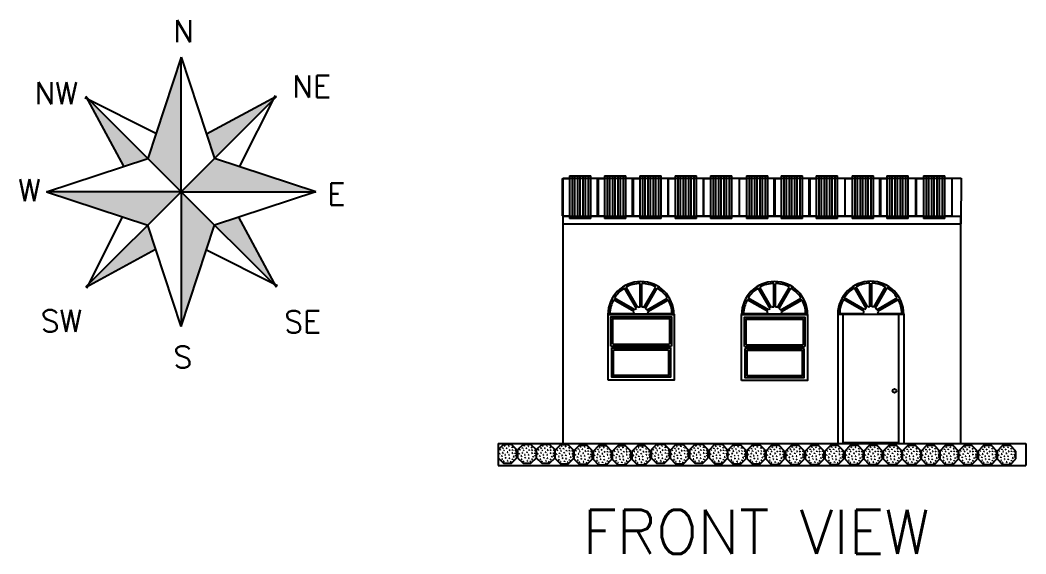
# Model space of a CAD drawing. Header units: inches. Extents: x 2392 to 5615, y 1950 to 5026.
# Drawn here: x 2392 to 2941, y 2494 to 2785 of the extents above; entities that cross this region are included whole.
import ezdxf

# ---------------------------------------------------------------- set-up
doc = ezdxf.new("R2010")
doc.units = ezdxf.units.IN
doc.styles.get("Standard").update_dxf_attribs({"font": 'simplex.shx', "height": 5})

# ---------------------------------------------------------------- blocks, each defined once
blk = doc.blocks.new('Picnic Table - plan')
for p, q in [((0, 0), (0, 63)), ((0, 63), (12, 63)), ((12, 67.5), (12, -4.5)), ((12, 67.5), (48, 67.5)), ((16.5, 67.5), (16.5, -4.5)), ((21, -4.5), (21, 67.5)), ((25.5, 67.5), (25.5, -4.5)), ((30, -4.5), (30, 67.5)), ((34.5, 67.5), (34.5, -4.5)), ((39, -4.5), (39, 67.5)), ((43.5, 67.5), (43.5, -4.5)), ((48, -4.5), (48, 67.5)), ((60, 63), (48, 63)), ((60, 63), (60, 0)), ((0, 0), (12, 0)), ((48, 0), (60, 0)), ((48, -4.5), (12, -4.5))]:
    blk.add_line(p, q)
blk = doc.blocks.new('Door - Plain 36 in.')
blk.add_lwpolyline([(0, 0), (0, 84), (36, 84), (36, 0)], close=True)
blk.add_circle((33.5, 34), 1.25)
blk = doc.blocks.new('Window - Wood Frame 36 x 36 in.')
for p, q in [((1.5, 18.5), (34.5, 18.5)), ((2, 17.5), (34, 17.5)), ((2.5, 19.5), (33.5, 19.5)), ((3, 16.5), (33, 16.5))]:
    blk.add_line(p, q)
blk.add_lwpolyline([(0, 0), (0, 36), (36, 36), (36, 0)], close=True)
for points in [[(1.5, 18.5), (1.5, 34.5), (34.5, 34.5), (34.5, 18.5)], [(2.5, 19.5), (2.5, 33.5), (33.5, 33.5), (33.5, 19.5)], [(34, 17.5), (34, 1.5), (2, 1.5), (2, 17.5)], [(33, 16.5), (33, 2.5), (3, 2.5), (3, 16.5)]]:
    blk.add_lwpolyline(points)
blk = doc.blocks.new('Window - Half-circle 36 in.')
for p, q in [((17.5, 4.0906), (17.5, 16.9923)), ((18.5, 4.0906), (18.5, 16.9923)), ((15.5207, 3.2942), (9.071, 14.4655)), ((16.3876, 3.7927), (9.9383, 14.9632)), ((19.6075, 3.7937), (26.06116, 14.9718)), ((20.4742, 3.295), (26.92638, 14.4704)), ((14.2078, 1.6121), (3.0341, 8.0633)), ((14.7047, 2.4799), (3.5343, 8.9292)), ((21.2909, 2.4774), (32.46647, 8.9296)), ((21.7928, 1.6125), (32.96677, 8.0638)), ((0, 0), (35.99998, 0)), ((1.0074, 0.5), (13.9086, 0.5)), ((22.092, 0.5), (34.99282, 0.5))]:
    blk.add_line(p, q)
for radius, start, end in [(18, 0, 180), (17, 91.68545, 118.3143), (17, 61.70088, 88.31455), (17, 121.6855, 148.3145), (17, 31.68537, 58.33066), (17, 151.6854, 178.3159), (17, 1.685394, 28.31466), (4.12311, 156.9696, 173.0325), (4.12311, 126.9657, 143.0364), (4.12311, 96.98938, 113.0314), (4.12311, 66.6748, 83.05112), (4.12311, 37.05423, 53.22943), (4.12311, 6.764907, 22.52381)]:
    blk.add_arc((18, 0), radius, start, end)
blk = doc.blocks.new('*U50')
blk.add_line((0, -36.75), (0, 36.75))
blk = doc.blocks.new('*U51')
at = {"color": 0, "linetype": 'ByBlock', "lineweight": -2, "transparency": 16777216}
blk.add_blockref('*U50', (2479.79, 2728.1), dxfattribs=at)
for p, rotation in [((2453.8, 2717.33), 45.00000000000001), ((2505.78, 2717.33), 315), ((2443.04, 2691.34), 90), ((2453.8, 2665.36), 135), ((2479.79, 2654.59), 180), ((2505.78, 2665.36), 225), ((2516.54, 2691.34), 270)]:
    blk.add_blockref('*U50', p, dxfattribs=dict(at, rotation=rotation))
blk = doc.blocks.new('*U52')
for q in [(-18.23, -27.64), (18.23, -27.64)]:
    blk.add_line((0, 27.64), q)
blk = doc.blocks.new('*U53')
at = {"color": 0, "linetype": 'ByBlock', "lineweight": -2, "transparency": 16777216}
blk.add_blockref('*U52', (2479.79, 2737.21), dxfattribs=at)
for p, rotation in [((2433.92, 2691.34), 90), ((2525.66, 2691.34), 270), ((2479.79, 2645.48), 180)]:
    blk.add_blockref('*U52', p, dxfattribs=dict(at, rotation=rotation))
blk = doc.blocks.new('*U54')
for p, q in [((-19.33, 18.47), (19.33, -1)), ((-18.77, 19.04), (1.8, -19.04))]:
    blk.add_line(p, q)
blk = doc.blocks.new('*U55')
at = {"color": 0, "linetype": 'ByBlock', "lineweight": -2, "transparency": 16777216}
blk.add_blockref('*U54', (2446.59, 2724.28), dxfattribs=at)
for p, rotation in [((2512.72, 2724.55), 270), ((2446.86, 2658.14), 90), ((2513, 2658.41), 180)]:
    blk.add_blockref('*U54', p, dxfattribs=dict(at, rotation=rotation))
blk = doc.blocks.new('Stepping Stone - hexagonal')
for p, q in [((-5.1, 10.1), (-11, 4.2)), ((-11, 4.2), (-11, -4.1)), ((-9, 0.2), (-9.5, 0)), ((-9.5, 0), (-9.3, -0.3)), ((-9.3, -0.3), (-9, 0.2)), ((-8.3, 4.5), (-8.8, 4.3)), ((-8.8, 4.3), (-8.7, 4)), ((-8.7, 4), (-8.3, 4.5)), ((-5.7, 1.2), (-6.2, 1)), ((-6.2, 1), (-6.1, 0.6)), ((-6.1, 0.6), (-5.7, 1.2)), ((-5.5, 6.3), (-5.9, 6.1)), ((-5.9, 6.1), (-5.8, 5.7)), ((-5.8, 5.7), (-5.5, 6.3)), ((3.2, 10.1), (-5.1, 10.1)), ((-4.3, 3.9), (-4.8, 3.7)), ((-4.8, 3.7), (-4.7, 3.4)), ((-4.7, 3.4), (-4.3, 3.9)), ((-3.6, 8.7), (-4.1, 8.5)), ((-4.1, 8.5), (-3.9, 8.2)), ((-3.9, 8.2), (-3.6, 8.7)), ((-1.6, 6.2), (-2, 5.9)), ((-2, 5.9), (-1.8, 5.6)), ((-1.8, 5.6), (-1.6, 6.2)), ((-0.7, 1.9), (-1.2, 1.7)), ((-1.2, 1.7), (-1.1, 1.4)), ((-1.1, 1.4), (-0.7, 1.9)), ((0.7, 8.6), (0.3, 8.3)), ((0.3, 8.3), (0.5, 8)), ((0.5, 8), (0.7, 8.6)), ((1.7, 4.1), (1.2, 3.8)), ((1.2, 3.8), (1.4, 3.5)), ((1.4, 3.5), (1.7, 4.1)), ((9.1, 4.2), (3.2, 10.1)), ((4.3, 7.1), (3.9, 6.7)), ((3.9, 6.7), (4.1, 6.4)), ((4.1, 6.4), (4.3, 7.1)), ((4.7, 1), (4.2, 0.7)), ((4.2, 0.7), (4.5, 0.4)), ((4.7, 4.1), (4.3, 3.8)), ((4.3, 3.8), (4.5, 3.5)), ((4.5, 3.5), (4.7, 4.1)), ((4.5, 0.4), (4.7, 1)), ((7.7, 0.6), (7.2, 0.4)), ((7.2, 0.4), (7.4, 0.1)), ((7.7, 4), (7.3, 3.7)), ((7.3, 3.7), (7.5, 3.4)), ((7.4, 0.1), (7.7, 0.6)), ((7.5, 3.4), (7.7, 4)), ((9.1, -4.1), (9.1, 4.2)), ((-11, -4.1), (-5.1, -10)), ((-6.6, -2.2), (-7.1, -2.4)), ((-7.1, -2.4), (-7, -2.8)), ((-7, -2.8), (-6.6, -2.2)), ((-6.4, -5.6), (-6.9, -5.8)), ((-6.9, -5.8), (-6.7, -6.1)), ((-6.7, -6.1), (-6.4, -5.6)), ((-4.6, -7.9), (-5.1, -8.1)), ((-5.1, -8.1), (-4.9, -8.4)), ((-5.1, -10), (3.2, -10)), ((-4.9, -8.4), (-4.6, -7.9)), ((-3.1, -1), (-3.6, -1.2)), ((-3.6, -1.2), (-3.4, -1.5)), ((-3.4, -1.5), (-3.1, -1)), ((-2.6, -3.9), (-3, -4.2)), ((-3, -4.2), (-2.8, -4.5)), ((-2.8, -4.5), (-2.6, -3.9)), ((-0.4, -7.3), (-0.9, -7.5)), ((-0.9, -7.5), (-0.8, -7.9)), ((-0.8, -7.9), (-0.4, -7.3)), ((0.9, -1), (0.4, -1.2)), ((0.4, -1.2), (0.6, -1.5)), ((0.6, -1.5), (0.9, -1)), ((1.2, -4.5), (0.7, -4.7)), ((0.7, -4.7), (0.9, -5)), ((0.9, -5), (1.2, -4.5)), ((3, -8.3), (2.5, -8.6)), ((2.5, -8.6), (2.8, -8.9)), ((2.8, -8.9), (3, -8.3)), ((3.2, -10), (9.1, -4.1)), ((4.7, -5.8), (4.3, -6.1)), ((4.3, -6.1), (4.5, -6.4)), ((4.5, -6.4), (4.7, -5.8)), ((6, -3), (5.5, -3.2)), ((5.5, -3.2), (5.6, -3.5)), ((5.6, -3.5), (6, -3)), ((7.9, -1.8), (7.5, -2.1)), ((7.5, -2.1), (7.7, -2.4)), ((7.7, -2.4), (7.9, -1.8))]:
    blk.add_line(p, q)

msp = doc.modelspace()

# ---------------------------------------------------------------- hatches: boundary and pattern name
h = msp.add_hatch(color=256)
h.dxf.hatch_style = 1
h.paths.add_polyline_path([(2479.791, 2764.849), (2461.559, 2709.576), (2479.791, 2691.344)])
h.paths.add_polyline_path([(2498.024, 2709.576), (2479.791, 2691.344), (2553.297, 2691.344)])
h.paths.add_polyline_path([(2511.194, 2677.456), (2498.024, 2673.112), (2530.033, 2641.103), (2531.128, 2640.551)])
h.paths.add_polyline_path([(2498.024, 2673.112), (2479.791, 2691.344), (2479.791, 2617.839)])
h.paths.add_polyline_path([(2461.559, 2673.112), (2429.55, 2641.103), (2428.998, 2640.007), (2465.903, 2659.941)])
h.paths.add_polyline_path([(2479.791, 2691.344), (2406.286, 2691.344), (2461.559, 2673.112)])
h.paths.add_polyline_path([(2429.55, 2741.585), (2428.454, 2742.137), (2448.388, 2705.232), (2461.559, 2709.576)])
h.paths.add_polyline_path([(2530.033, 2741.585), (2530.584, 2742.681), (2493.679, 2722.747), (2498.024, 2709.576)])

# ---------------------------------------------------------------- linework, layer by layer
for p, q in [((2688.191, 2677.902), (2688.191, 2698.763)), ((2688.191, 2698.763), (2905.389, 2698.763)), ((2905.389, 2698.763), (2905.325, 2673.902)), ((2905.325, 2677.902), (2688.191, 2677.902)), ((2688.191, 2673.902), (2688.191, 2677.902)), ((2688.191, 2553.902), (2688.191, 2673.902)), ((2688.191, 2673.902), (2905.325, 2673.902)), ((2905.325, 2673.902), (2905.325, 2677.902)), ((2905.325, 2553.902), (2905.325, 2673.902)), ((2748.821, 2624.499), (2712.703, 2624.499)), ((2821.648, 2624.499), (2785.65, 2624.499)), ((2841.093, 2624.499), (2838.14, 2624.499)), ((2838.14, 2624.499), (2838.14, 2553.902)), ((2874.14, 2624.499), (2874.14, 2553.902)), ((2652.758, 2553.902), (2940.758, 2553.902)), ((2652.758, 2553.902), (2652.758, 2541.902)), ((2940.758, 2553.902), (2940.758, 2541.902)), ((2652.758, 2541.902), (2940.758, 2541.902))]:
    msp.add_line(p, q)

# ---------------------------------------------------------------- block references
for name, p in [('*U51', (0, 0)), ('*U53', (0, 0)), ('*U55', (0, 0)), ('Window - Half-circle 36 in.', (2712.703, 2624.341)), ('Window - Half-circle 36 in.', (2785.649, 2624.341)), ('Window - Half-circle 36 in.', (2838.14, 2624.499)), ('Window - Wood Frame 36 x 36 in.', (2712.821, 2588.601)), ('Window - Wood Frame 36 x 36 in.', (2785.649, 2588.341))]:
    msp.add_blockref(name, p)
for name, p, xscale, yscale, zscale in [('Picnic Table - plan', (2687.891, 2678.187), 0.3236955536625387, 0.3236955536625387, 0.3236955536625387), ('Picnic Table - plan', (2706.975, 2678.187), 0.3236955536625387, 0.3236955536625387, 0.3236955536625387), ('Picnic Table - plan', (2726.127, 2678.187), 0.3236955536625387, 0.3236955536625387, 0.3236955536625387), ('Picnic Table - plan', (2745.485, 2678.187), 0.3236955536625387, 0.3236955536625387, 0.3236955536625387), ('Picnic Table - plan', (2764.843, 2678.187), 0.3236955536625387, 0.3236955536625387, 0.3236955536625387), ('Picnic Table - plan', (2784.407, 2678.187), 0.3236955536625387, 0.3236955536625387, 0.3236955536625387), ('Picnic Table - plan', (2803.353, 2678.187), 0.3236955536625387, 0.3236955536625387, 0.3236955536625387), ('Picnic Table - plan', (2822.505, 2678.187), 0.3236955536625387, 0.3236955536625387, 0.3236955536625387), ('Picnic Table - plan', (2842.069, 2678.187), 0.3236955536625387, 0.3236955536625387, 0.3236955536625387), ('Picnic Table - plan', (2861.015, 2678.187), 0.3236955536625387, 0.3236955536625387, 0.3236955536625387), ('Picnic Table - plan', (2880.991, 2678.187), 0.3236955536625387, 0.3236955536625387, 0.3236955536625387), ('Door - Plain 36 in.', (2841.093, 2554.28), 0.8359417172481086, 0.8359417172481086, 0.8359417172481086), ('Stepping Stone - hexagonal', (2658.364, 2548.34), 0.51233550112718, 0.51233550112718, 0.51233550112718), ('Stepping Stone - hexagonal', (2669.055, 2548.34), 0.51233550112718, 0.51233550112718, 0.51233550112718), ('Stepping Stone - hexagonal', (2679.178, 2548.34), 0.51233550112718, 0.51233550112718, 0.51233550112718), ('Stepping Stone - hexagonal', (2689.431, 2548.064), 0.51233550112718, 0.51233550112718, 0.51233550112718), ('Stepping Stone - hexagonal', (2699.684, 2547.789), 0.51233550112718, 0.51233550112718, 0.51233550112718), ('Stepping Stone - hexagonal', (2710.197, 2547.513), 0.51233550112718, 0.51233550112718, 0.51233550112718), ('Stepping Stone - hexagonal', (2720.709, 2547.513), 0.51233550112718, 0.51233550112718, 0.51233550112718), ('Stepping Stone - hexagonal', (2731.352, 2547.513), 0.51233550112718, 0.51233550112718, 0.51233550112718), ('Stepping Stone - hexagonal', (2741.865, 2548.34), 0.51233550112718, 0.51233550112718, 0.51233550112718), ('Stepping Stone - hexagonal', (2752.247, 2548.064), 0.51233550112718, 0.51233550112718, 0.51233550112718), ('Stepping Stone - hexagonal', (2762.76, 2548.34), 0.51233550112718, 0.51233550112718, 0.51233550112718), ('Stepping Stone - hexagonal', (2773.532, 2548.202), 0.51233550112718, 0.51233550112718, 0.51233550112718), ('Stepping Stone - hexagonal', (2783.526, 2547.926), 0.51233550112718, 0.51233550112718, 0.51233550112718), ('Stepping Stone - hexagonal', (2794.038, 2547.926), 0.51233550112718, 0.51233550112718, 0.51233550112718), ('Stepping Stone - hexagonal', (2804.421, 2547.651), 0.51233550112718, 0.51233550112718, 0.51233550112718), ('Stepping Stone - hexagonal', (2804.421, 2547.651), 0.51233550112718, 0.51233550112718, 0.51233550112718), ('Stepping Stone - hexagonal', (2815.245, 2547.651), 0.51233550112718, 0.51233550112718, 0.51233550112718), ('Stepping Stone - hexagonal', (2825.981, 2547.651), 0.51233550112718, 0.51233550112718, 0.51233550112718), ('Stepping Stone - hexagonal', (2836.753, 2547.651), 0.51233550112718, 0.51233550112718, 0.51233550112718), ('Stepping Stone - hexagonal', (2847.525, 2547.651), 0.51233550112718, 0.51233550112718, 0.51233550112718), ('Stepping Stone - hexagonal', (2857.908, 2547.651), 0.51233550112718, 0.51233550112718, 0.51233550112718), ('Stepping Stone - hexagonal', (2868.59, 2547.651), 0.51233550112718, 0.51233550112718, 0.51233550112718), ('Stepping Stone - hexagonal', (2878.973, 2547.651), 0.51233550112718, 0.51233550112718, 0.51233550112718), ('Stepping Stone - hexagonal', (2889.226, 2547.651), 0.51233550112718, 0.51233550112718, 0.51233550112718), ('Stepping Stone - hexagonal', (2899.349, 2547.651), 0.51233550112718, 0.51233550112718, 0.51233550112718), ('Stepping Stone - hexagonal', (2909.637, 2547.651), 0.51233550112718, 0.51233550112718, 0.51233550112718), ('Stepping Stone - hexagonal', (2920.28, 2547.651), 0.51233550112718, 0.51233550112718, 0.51233550112718), ('Stepping Stone - hexagonal', (2930.679, 2547.651), 0.51233550112718, 0.51233550112718, 0.51233550112718)]:
    msp.add_blockref(name, p, dxfattribs=dict(xscale=xscale, yscale=yscale, zscale=zscale))

# ---------------------------------------------------------------- texts
at = {"attachment_point": 1}
for s, width, insert, char_height in [('N', 28.21401, (2475.551, 2785.001), 12), ('NW', 28.21401, (2399.827, 2751.074), 12), ('NE', 28.21401, (2540.443, 2754.833), 12), ('W', 28.21401, (2390.909, 2698.137), 12), ('E', 28.21401, (2559.566, 2695.944), 12), ('SW', 28.21401, (2403.157, 2626.833), 12), ('SE', 28.21401, (2536.055, 2626.406), 12), ('S', 28.21401, (2475.551, 2607.172), 12), ('FRONT VIEW', 233.82344, (2698.975, 2517.739), 24)]:
    msp.add_mtext_dynamic_manual_height_columns(s, width=width, gutter_width=25, heights=[0], dxfattribs=dict(at, insert=insert, char_height=char_height))

doc.saveas('drawing.dxf')
